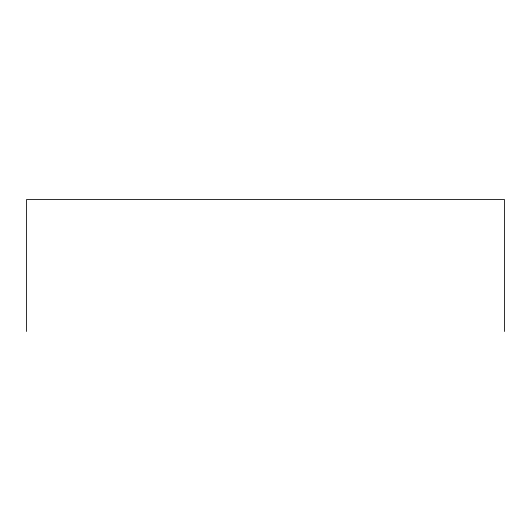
<?xml version="1.0" encoding="UTF-8"?>
<svg xmlns="http://www.w3.org/2000/svg" width="531" height="531" viewBox="0 0 531 531"><rect width="100%" height="100%" fill="white"/><g stroke="black" fill="none" stroke-linecap="round" stroke-linejoin="round"><path stroke-width="0.8" d="M504.45 331.483L504.45 199.517L26.55 199.517L26.55 331.483"/></g></svg>
